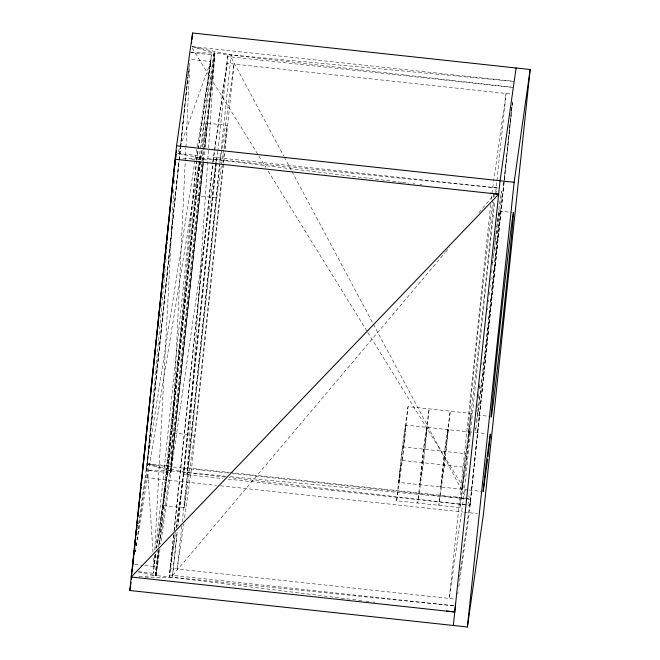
<?xml version="1.0" encoding="UTF-8"?>
<svg xmlns="http://www.w3.org/2000/svg" width="660" height="660" viewBox="0 0 660 660"><rect width="100%" height="100%" fill="white"/><g stroke="black" fill="none" stroke-linecap="round" stroke-linejoin="round"><path stroke-width="0.49" stroke-dasharray="3.3 2.47" d="M468.072 489.926L398.755 482.427L398.937 480.463M405.826 426.236L405.916 425.081L472.329 432.259M462.049 489.258L462.231 487.303M469.144 432.779L469.21 431.929L469.087 433.372M180.477 146.743L187.762 77.096L146.421 470.291L170.651 472.915L185.856 148.112M185.905 147.081L189.998 59.713M154.514 555.2L153.92 566.519L143.872 565.43M154.786 550.052L173.852 187.737M174.067 183.62L174.289 179.495M469.186 432.358L469.227 431.788L474.251 432.316M469.202 432.085L464.887 462.313L462.264 486.997M137.734 529.658L147.13 463.551L164.744 273.793M164.843 272.77L165.412 266.615M165.792 262.515L166.081 259.438M166.65 253.283L166.84 251.229M167.508 244.051L167.698 241.997M156.519 548.212L168.226 465.836L196.416 162.22L155.752 549.12M426.888 428.81L427.012 427.366L422.68 457.842L420.049 482.592M469.111 433.166L469.037 433.892M420.032 482.74L419.851 484.671L424.396 452.504M447.942 431.574L448.107 429.643L443.784 460.127L441.169 484.712M188.438 70.513L187.852 76.065L188.405 70.95M228.154 472.997L147.279 464.252L170.94 470.893L170.651 472.915L203.42 161.65L170.94 470.893L146.421 470.291L178.975 161.081M179.083 160.058L180.37 147.766M136.191 545.795L145.86 477.724L179.132 161.155M179.239 160.132L180.535 147.848M180.642 146.825L188.603 71.049M188.71 70.026L189.255 64.911M155.207 554.235L153.211 573.26L155.958 553.938M196.614 160.298L211.431 54.797L201.795 146.487M453.56 605.756L155.174 575.512L157.756 550.943M158.185 546.843L198.759 160.817M198.874 159.794L200.244 149.606M223.022 164.2L194.527 435.286L184.231 507.779L163.127 505.502L195.706 195.541L202.43 148.219M200.252 155.826L159.357 544.929L200.252 155.826L177.029 153.31L199.972 157.839L200.252 155.826L135.787 548.592M201.358 150.587L167.516 472.568L156.824 547.833M163.127 505.502L173.431 433.001L206.011 123.049L227.106 125.326L224.631 148.855M159.514 545.02L170.057 470.803L202.554 161.568M202.661 160.545L203.956 148.252M204.064 147.23L213.964 53.031L512.795 87.384L227.741 56.562M170.651 472.915L203.371 161.626M203.478 160.603L204.839 148.351M204.872 147.295L214.846 53.122L192.175 46.753L231.165 54.887L513.653 81.361L192.217 46.588M173.654 535.054L169.24 577.038L175.453 533.321M174.083 530.962L212.503 165.404M212.933 161.312L228.03 54.549L217.915 150.802M173.786 534.509L169.529 575.025L455.606 605.962M174.215 530.417L212.619 165.008M212.726 163.985L213.436 157.253L498.49 188.075L199.089 157.74M177.111 532.323L172.375 577.376L144.623 577.137M401.462 182.308L216.282 159.605L177.82 526.21L216.571 157.591L160.636 544.005M361.647 600.583L172.375 577.376L177.177 532.356M217.784 151.33L183.835 474.334L222.849 478.558M219.681 163.391L186.97 474.672L214.846 53.122L191.35 52.544M219.805 162.376L221.084 150.084M221.207 149.069L231.165 54.887L230.876 56.9L283.726 156.032M181.789 526.053L177.268 569.044L183.629 524.296M182.218 521.961L219.763 164.752M184.231 507.779L216.81 197.819L221.38 165.602M223.129 163.177L224.202 152.947M224.705 153.112L191.573 468.361L184.206 520.229M225.142 149.02L234.069 64.061L220.052 162.715M396.652 500.767L402.32 446.861L408.045 406.585L471.331 413.432L465.671 467.338L459.946 507.614L396.652 500.767L402.377 460.49L408.045 406.585M398.97 480.15L401.585 455.565L405.908 425.106M403.565 447.769L405.669 427.713M426.772 429.998L424.644 450.211M441.152 484.869L440.946 486.956L445.409 455.491M445.756 452.331L447.868 432.284M490.693 204.402L449.279 598.463L463.584 497.78L494.785 200.953M491.238 199.287L493.507 181.962M459.946 507.614L465.613 453.709L471.331 413.432M466.859 454.616L469.021 434.049M495.751 191.738L506.08 93.481L493.655 180.947M511.772 106.961L469.912 505.271L227.766 479.086M512.539 101.797L469.351 512.713L458.667 587.887M503.976 182.812L469.912 505.271L229.243 477.51M504.083 181.78L511.978 107.052M512.086 106.029L512.515 101.937M466.727 455.812L466.628 456.761M445.492 454.789L445.442 455.218M466.645 456.571L466.587 457.066M403.252 450.656L398.764 482.394M466.48 458.015L466.348 459.03L466.438 458.345M466.381 458.815L462.058 489.241M135.325 551.892L135.613 549.854M196.705 160.19L210.721 61.537L190.624 59.367M200.384 148.591L213.964 53.031M202.579 147.213L206.011 123.049M155.653 554.317L153.92 566.519L153.244 556.322M213.015 161.956L227.032 63.302L511.104 94.025M155.174 575.512L158.788 550.102M221.529 164.596L227.106 125.326M175.296 532.686L170.239 568.285L454.303 599.008M176.014 527.604L184.544 467.602L229.499 472.461M176.17 528.239L184.124 472.321M459.492 576.848L459.781 574.81M460.358 570.743L461.084 565.661M461.224 564.646L470.621 498.539L230.522 472.568M457.801 593.983L458.089 591.954M159.893 549.104L156.057 575.611L137.206 576.683M152.98 552.247L147.13 463.551L210.721 61.537L177.4 154.151M135.292 551.644L135.622 549.607M172.656 575.363L445.038 252.714M445.706 251.93L449.691 247.211M478.921 212.586L494.2 194.486M494.86 193.694L497.524 190.55M183.1 158.796L199.972 157.839M191.614 159.39L216.282 159.605M226.149 476.305L170.057 470.803M230.241 476.693L470.77 499.232L469.912 505.271L467.973 501.633M190.327 52.519L214.558 55.135M499.265 211.076L512.325 212.495M195.706 195.541L216.81 197.819M477.246 415L490.306 416.411M475.258 432.424L486.313 433.62M402.32 446.861L465.613 453.709M173.431 433.001L194.527 435.286M402.377 460.49L465.671 467.338M469.079 490.034L482.138 491.444M147.13 463.551L168.226 465.836M232.246 473.435L470.77 499.232L468.6 495.726M145.86 477.724L216.496 485.364M220.597 485.809L463.213 512.044M464.236 512.16L477.386 513.579M134.83 564.457L142.865 565.323M138.146 571.626L156.346 573.598L156.057 575.611L138.097 572.137M225.142 477.031L187.25 472.659L147.279 464.252M402.484 182.44L408.623 183.191M412.714 183.694L414.76 183.942M419.875 184.569L421.921 184.816M365.739 601.087L368.808 601.466M372.9 601.969L374.946 602.217M192.274 48.23L258.373 155.281M258.918 156.156L265.963 167.566M268.125 171.072L367.282 331.642M367.826 332.524L465.894 491.337M284.212 156.948L291.481 170.585M291.967 171.493L372.941 323.383M373.428 324.291L465.061 496.18M494.167 250.759A102.572 1.031 -83.8 0 1 498.201 226.05A102.572 1.031 -83.8 0 1 484.481 356.565A102.572 1.031 -83.8 0 1 477.493 409.414M477.634 407.632A102.572 1.031 -83.8 0 1 478.005 403.375M478.475 398.211A102.572 1.031 -83.8 0 1 478.747 395.307M479.358 388.905A102.572 1.031 -83.8 0 1 479.614 386.298M481.792 364.567A102.572 1.031 -83.8 0 1 481.965 362.802M487.534 310.109A102.572 1.031 -83.8 0 1 487.757 308.08M488.416 301.991A102.572 1.031 -83.8 0 1 488.639 299.978M489.192 294.954A102.572 1.031 -83.8 0 1 489.522 291.959M490.066 287.009A102.572 1.031 -83.8 0 1 490.289 285.046M490.826 280.195A102.572 1.031 -83.8 0 1 491.147 277.324M491.675 272.605A102.572 1.031 -83.8 0 1 492.096 268.9M492.508 265.271A102.572 1.031 -83.8 0 1 492.913 261.715M493.309 258.241A102.572 1.031 -83.8 0 1 494.076 251.559M494.15 194.725A120.252 1.204 -83.8 0 1 493.977 197.48M493.606 202.133A120.252 1.204 -83.8 0 1 474.16 386.347A120.252 1.204 -83.8 0 1 472.585 383.097A120.252 1.204 -83.8 0 1 492.863 200.607M493.375 196.911A120.252 1.204 -83.8 0 1 493.771 194.362M496.749 226.726A120.252 1.204 -83.8 0 1 492.508 284.559A120.252 1.204 -83.8 0 1 475.497 427.837M476.008 421.583A120.252 1.204 -83.8 0 1 476.495 416.048M476.866 412.071A120.252 1.204 -83.8 0 1 477.023 410.371M478.475 395.332A120.252 1.204 -83.8 0 1 478.648 393.583M479.284 387.222A120.252 1.204 -83.8 0 1 479.564 384.384M492.574 262.911A120.252 1.204 -83.8 0 1 492.88 260.221M493.474 254.941A120.252 1.204 -83.8 0 1 493.672 253.209M494.175 248.795A120.252 1.204 -83.8 0 1 494.637 244.827M494.967 241.915A120.252 1.204 -83.8 0 1 495.726 235.389M495.833 234.482A120.252 1.204 -83.8 0 1 496.551 228.393M158.746 550.011L156.057 575.611L158.755 550.011M214.846 53.122L204.946 147.328L214.846 53.122M423.415 449.146L417.755 503.052L423.472 462.776L429.14 408.87L423.415 449.146M444.518 451.423L438.851 505.329L444.568 465.053L450.236 411.147L444.518 451.423"/><path stroke-width="0.99" d="M175.048 165.091L175.205 161.997M173.695 177.383L173.885 175.329M174.265 171.229L174.554 168.151M174.842 165.074L175.222 160.966M490.19 435.584L490.322 434.065L485.974 464.689L483.145 491.486L487.699 459.212M129.838 590.494L176.583 145.769L192.605 33L530.161 69.506L483.417 514.231L467.395 627L129.838 590.494L130.993 582.367M132.115 570.974L132.33 568.928L131.257 577.021L454.748 612.001L455.614 603.809M132.544 566.882L132.974 562.782M133.188 560.736L133.617 556.636M133.832 554.59L134.261 550.489M135.646 537.174L134.467 548.443L135.663 537.182M135.861 535.128L136.933 524.89L135.836 535.582M137.148 522.836L137.577 518.743L137.123 523.297M137.792 516.697L138.22 512.597M138.435 510.551L140.893 486.989M141.108 484.943L142.18 474.705L141.108 485.43M142.395 472.651L175.164 159.242L498.655 194.23L131.257 577.021M132.52 567.13L134.326 549.912M137.775 517.159L139.598 499.752M139.755 498.275L140.943 487.014M142.395 473.146L146.215 436.837M146.38 435.27L146.858 430.691M147.023 429.132L148.203 417.871M148.368 416.361L148.855 411.733M149.011 410.215L149.498 405.587M149.655 404.068L150.843 392.807M151 391.264L151.487 386.661M151.651 385.118L152.13 380.523M152.295 378.98L153.475 367.719M153.64 366.185L154.126 361.581M154.283 360.038L156.115 342.639M156.271 341.104L156.758 336.493M156.923 334.966L158.746 317.567M158.911 316.016L159.398 311.429M159.555 309.87L161.386 292.462M161.543 290.953L164.018 267.415M164.183 265.84L164.67 261.269M164.835 259.693L166.658 242.286M166.815 240.801L169.29 217.264M169.463 215.663L169.999 210.548M170.156 209.071L171.286 198.256M171.443 196.787L172.623 185.534M172.796 183.925L173.918 173.25M174.083 171.633L174.562 167.104M174.735 165.495L175.271 160.372M175.42 158.977L175.923 154.168L175.312 158.235M191.491 43.585L191.697 41.662M191.895 39.74L192.605 33M453.329 625.482L500.074 180.749L516.095 67.988M467.395 627L514.14 182.275L530.161 69.506M490.116 436.334L487.987 456.547M175.461 158.928L175.898 155.875M176.327 152.823L176.616 150.785M133.402 560.167L133.691 558.137M131.431 579.315L131.719 577.285M176.583 145.769L514.14 182.275M490.471 193.223L498.655 194.23M446.564 610.995L454.748 612.001M497.368 368.495A102.572 1.031 -83.8 0 0 513.373 212.644A102.572 1.031 -83.8 0 0 496.213 362.538A102.572 1.031 -83.8 0 0 497.368 368.495"/></g></svg>
